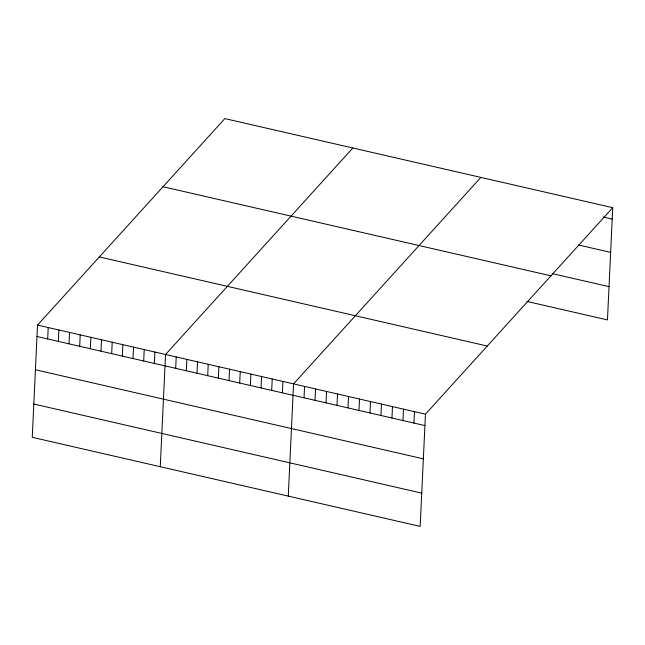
<?xml version="1.0" encoding="UTF-8"?>
<svg xmlns="http://www.w3.org/2000/svg" width="645" height="645" viewBox="0 0 645 645"><rect width="100%" height="100%" fill="white"/><g stroke="black" fill="none" stroke-linecap="round" stroke-linejoin="round"><path stroke-width="0.97" d="M37.539 325.08L32.25 437.31L420.169 526.401L425.458 414.179L612.75 207.69L224.831 118.599L37.539 325.08L425.458 414.179M47.674 338.939L48.214 327.531M58.34 341.39L58.88 329.982M69.007 343.833L69.547 332.433M79.674 346.284L80.214 334.884M90.34 348.735L90.88 337.335M101.007 351.186L101.547 339.778M111.682 353.637L112.214 342.229M122.348 356.088L122.881 344.68M133.015 358.539L133.555 347.131M143.682 360.99L144.222 349.582M154.349 363.441L154.889 352.033M160.258 466.706L165.555 354.484L352.847 148.003M175.682 368.335L176.222 356.935M186.349 370.786L186.889 359.386M197.023 373.237L197.555 361.829M207.69 375.688L208.222 364.28M218.357 378.139L218.897 366.731M229.023 380.59L229.564 369.182M239.69 383.041L240.23 371.633M250.357 385.484L250.897 374.084M261.023 387.935L261.564 376.535M271.69 390.386L272.23 378.986M282.365 392.837L282.897 381.437M288.275 496.11L293.564 383.88L480.856 177.399M304.021 397.812L304.561 386.411M315.01 400.335L315.55 388.935M325.999 402.859L326.539 391.459M336.996 405.382L337.529 393.982M347.986 407.914L348.518 396.506M358.975 410.438L359.515 399.029M369.964 412.961L370.504 401.553M380.953 415.485L381.493 404.076M391.95 418.008L392.483 406.6M402.94 420.532L403.48 409.124M413.929 423.056L414.469 411.647M612.75 207.69L607.461 319.92L526.86 301.409M603.051 216.994L612.21 219.098M578.589 245.003L610.646 252.372M552.241 273.609L609.025 286.646M163.032 186.736L550.943 275.834M99.346 256.944L487.265 346.034M37.007 336.488L424.918 425.579M35.435 369.754L423.354 458.853M33.822 404.036L421.733 493.127"/></g></svg>
